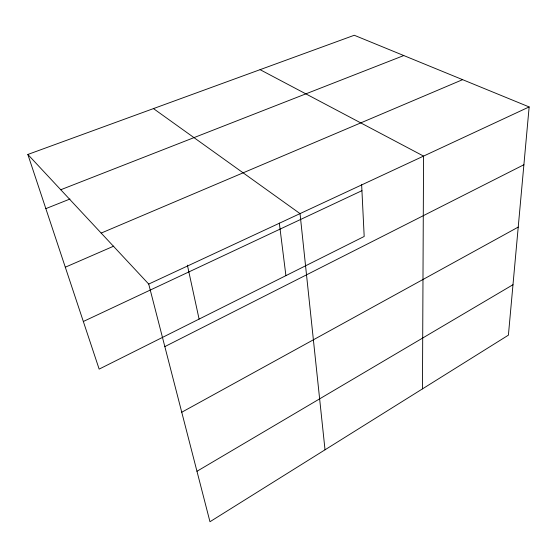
<?xml version="1.0" encoding="UTF-8"?>
<svg xmlns="http://www.w3.org/2000/svg" width="557" height="557" viewBox="0 0 557 557"><rect width="100%" height="100%" fill="white"/><g stroke="black" fill="none" stroke-linecap="round" stroke-linejoin="round"><path stroke-width="0.84" d="M422.464 388.883L423.564 156.099L260.077 69.66M529.15 106.93L508.402 335.154L209.968 521.735L148.719 284.07L27.85 154.463L354.273 35.265L529.15 106.93L148.719 284.07M196.962 471.278L512.99 284.711M181.749 412.236L518.226 227.089M164.837 346.607L523.893 164.74M83.334 321.486L361.932 190.675M65.301 267.207L113.746 246.138M101.172 233.084L462.616 79.665M45.841 208.631L69.973 199.023M60.755 189.749L403.79 55.554M153.46 108.594L300.035 213.616L325.023 449.805M27.85 154.463L99.153 369.11L364.187 236.467L361.639 184.68M187.396 265.146L199.093 319.091M279.322 223.092L285.908 275.645"/></g></svg>
